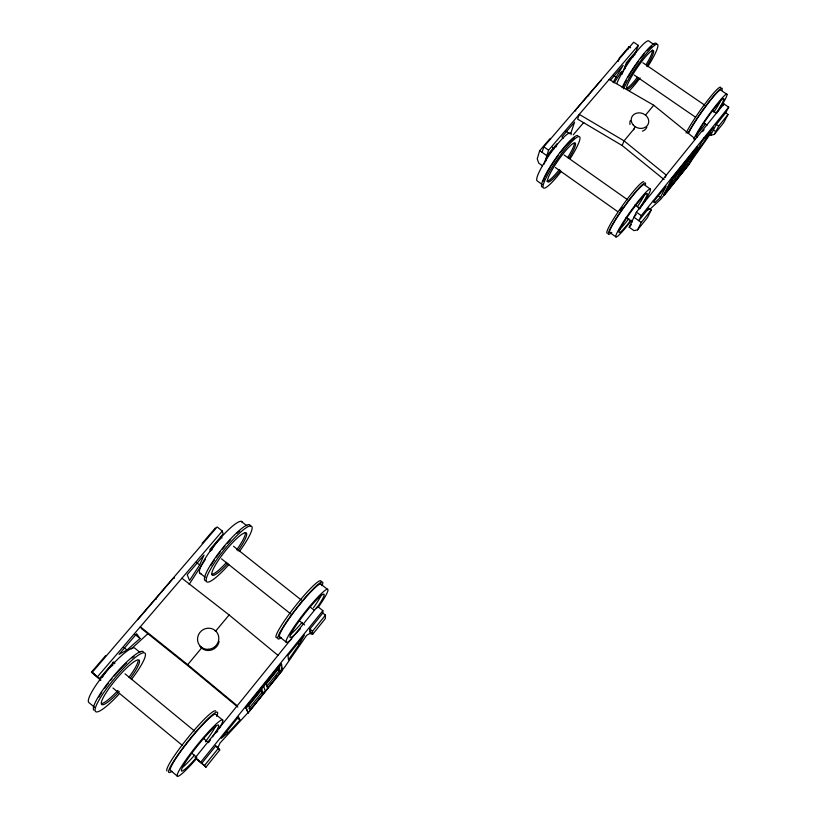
<?xml version="1.0" encoding="UTF-8"?>
<svg xmlns="http://www.w3.org/2000/svg" width="817" height="817" viewBox="0 0 817 817"><rect width="100%" height="100%" fill="white"/><g stroke="black" fill="none" stroke-linecap="round" stroke-linejoin="round"><path stroke-width="1.23" d="M269.518 685.963L284.439 667.407L306.692 635.299L309.97 633.461L309.878 629.09L322.807 613.036L322.868 610.667L317.537 606.439L195.263 757.655L205.966 767.163L219.753 750.006L218.476 748.178L215.759 745.941L201.779 763.303L195.263 757.655M322.807 613.036L325.452 615.14L325.319 618.592L312.564 634.472L309.97 633.461M549.974 138.716L539.72 150.645L537.229 158.815L538.75 163.155L542.498 165.8M542.09 152.33L543.805 146.794L633.665 42.208L638.343 45.405L634.646 55.035M544.193 164.074L548.595 150.175L638.343 45.405M556.009 147.019L557.082 143.721L546.849 155.69L539.72 150.645M570.838 133.202L574.596 122.111L561.933 136.909L563.24 138.185M618.142 61.459L619.449 57.884L629.059 46.712L630.601 47.774M628.212 48.959L629.059 46.712M622.421 73.275L626.425 62.674L636.014 51.471M664.098 179.577L622.135 145.508L624.065 140.861L634.033 128.892M633.665 129.77L635.003 126.574M199.654 564.986L204.025 555.06L187.205 574.719L189.564 580.468L199.654 564.986L196.233 562.249M728.693 107.16L641.284 215.596L638.812 220.682L648.79 208.304L651.22 210.01L647.462 217.588L637.587 229.873L633.982 230.629L629.192 227.228L636.372 212.134L723.903 103.882L728.693 107.16L725.67 112.848L716.335 124.439L710.545 135.448L708.666 134.162M637.587 229.873L641.253 222.408L651.22 210.01M647.789 210.337L648.79 208.304M665.191 177.36L666.284 175.144L624.065 140.861L579.253 114.38L577.629 119.139L622.135 145.508M660.442 197.448L666.11 186.133L653.774 201.452L654.744 202.677L660.442 197.448L657.583 195.447M663.608 194.957L672.023 178.239L697.289 146.886L697.892 147.305L688.956 164.574L664.201 195.375L663.608 194.957L665.937 192.056M664.201 195.375L672.636 178.668L697.892 147.305M668.561 187.011L674.76 179.311L679.887 169.221M675.935 180.138L682.798 166.699L673.371 178.412L666.652 191.689L675.935 180.138L674.76 179.311M680.224 172.52L687.117 163.951L691.989 154.484M696.176 149.051L697.289 146.886M688.292 164.768L695.359 151.114L686.025 162.706L679.111 176.196L688.292 164.768L687.117 163.951M722.912 105.791L723.903 103.882M681.255 173.745L689.15 163.931L711.086 132.885L710.545 135.448L714.334 134.345L718.725 126.073L728.049 114.472L725.67 112.848M728.049 114.472L723.576 122.836L714.334 134.345M613.056 82.343L623.146 65.391L610.993 79.596M299.134 644.48L304.424 635.105L287.972 655.52L288.472 659.85L299.134 644.48L297.368 643.071M705.919 139.115L713.404 127.432L701.558 142.138L695.41 153.974L705.919 139.115L704.019 137.807M189.105 584.39L205.435 559.349M614.078 82.823L621.788 71.406L621.982 74.439L620.144 73.183M248.194 712.975L246.285 708.012L281.538 664.241L280.864 663.7L245.6 707.461L248.194 712.975L282.457 670.348L281.538 664.241M248.899 708.645L261.777 692.642L261.174 690.457M266.965 686.188L278.883 671.38L278.28 667.775M205.966 767.163L204.495 765.56L218.476 748.178M312.564 634.472L312.533 631.204L325.452 615.14M262.431 693.929L263.993 691.979M275.615 677.528L277.157 675.598M279.485 672.708L281.028 670.788M677.599 177.565L679.131 175.655M680.673 173.735L682.215 171.825M263.094 693.704L250.227 709.718L248.756 705.714L261.92 689.364L263.094 693.704L261.777 692.642M280.19 672.432L267.486 688.241L266.413 683.788L279.414 667.642L280.19 672.432L278.883 671.38M248.307 712.353L220.079 742.919L217.506 748.413L219.753 750.006M249.879 710.392L267.945 687.924M679.673 175.706L660.739 199.266L649.678 209.469M636.249 214.391L633.941 217.24L641.253 222.408M629.192 227.228L631.459 224.409M200.747 762.19L322.868 610.667M201.636 647.942L187.696 664.681L188.635 666.315L237.808 707.083M277.974 655.367L229.117 614.956L215.453 631.367L215.085 630.448M645.43 115.207L653.733 105.24L695.451 139.074M147.897 633.696L131.2 648.964M573.238 134.825L583.757 122.479M100.9 680.101L97.478 676.793L222.326 531.05L217.138 526.945L92.158 672.391L94.118 674.291M100.562 680.122L91.484 672.105L105.791 655.459M202.146 543.366L215.392 527.956M137.746 619.664L173.827 577.66L174.481 578.181M601.108 80.372L575.127 110.612L575.719 111.02M228.004 732.839L239.994 720.124L238.533 716.887L221.264 738.323L228.004 732.839L226.217 731.378M126.972 650.036L140.024 638.506L136.674 633.757L119.027 654.366L126.972 650.036L123.49 647.187M609.165 79.463L653.733 105.24M654.1 44.649L649.127 41.269A28.758 4.565 -55.7 0 0 634.37 54.494A28.758 4.565 -55.7 0 0 616.978 83.201M727.038 94.394L720.962 90.258A29.034 2.931 -54.8 0 0 707.256 104.423A29.034 2.931 -54.8 0 0 688.721 132.732M642.867 62.766L704.468 104.984M712.822 110.714L715.958 112.858M716.335 124.439L718.725 126.073M634.237 75.062L695.655 117.301M703.988 123.03L707.103 125.175M713.415 129.985L715.784 131.608M613.628 75.45L616.406 77.37M688.374 164.166L688.956 164.574M588.189 95.405L588.781 95.814M684.728 162.481L685.33 162.9L676.65 179.893L676.057 179.485M672.023 178.239L672.636 178.668M650.352 189.044L644.143 184.683A29.463 3.186 -54.3 0 0 624.117 207.12A29.463 3.186 -54.3 0 0 609.88 232.6L616.018 236.961M565.803 131.047L569.531 133.661M652.824 201.329L654.744 202.677M564.128 155.005L627.691 199.828M634.993 204.965L640.201 208.641M552.466 147.223L554.355 148.551M543.805 146.794L548.595 150.175M636.372 212.134L641.284 215.596M555.376 167.526L617.703 211.623M626.016 217.506L632.246 221.918M542.314 184.56L537.3 180.986A29.177 4.963 -55 0 1 551.822 151.39A29.177 4.963 -55 0 1 571.124 134.734M181.915 578.222L229.117 614.956M241.209 521.338L246.846 525.78M320.621 583.941L327.341 589.241M233.519 546.277L301.402 600.097M309.388 606.428L314.382 610.391M220.427 536.595L222.112 537.933M221.54 558.848L290.832 613.996M299.655 621.022L304.608 624.954M309.878 629.09L312.533 631.204M309.919 631.296L312.554 633.389M199.552 572.748L205.21 577.282M279.251 636.535L286.001 641.937M188.635 666.315L141.586 628.671L140.32 626.782L187.696 664.681L237.236 705.745M155.904 598.524L156.558 599.055M263.35 685.443L265.433 691.529M245.6 707.461L246.285 708.012M134.856 634.288L140.024 638.506M237.339 717.959L239.994 720.124M139.85 652.283L135.071 648.371A35.621 6.679 -49.8 0 0 107.211 670.512A35.621 6.679 -49.8 0 0 88.859 702.559L94.649 707.369M222.724 720.104L215.882 714.497A36.04 4.299 -51.1 0 0 190.269 739.028A36.04 4.299 -51.1 0 0 170.447 770.4L177.36 776.15M219.334 749.403L215.759 745.941M112.858 662.301L114.584 663.721M125.021 673.811L194.517 731.011M203.321 738.262L208.223 742.285M112.95 688.016L182.62 745.604M191.454 752.906L196.356 756.961M92.158 672.391L97.478 676.793M91.484 672.105L99.408 678.651L113.686 661.954L114.86 663.261M196.346 758.809L204.495 765.56M201.227 647.074L201.799 648.269M210.48 551.414L209.887 549.524L223.112 534.063L222.326 531.05M281.426 667.377L281.804 669.828M646.86 127.135A8.885 7.598 20 0 1 642.397 131.149M630.009 124.49A8.885 7.598 20 0 1 630.367 120.538M625.209 68.689A7.516 1.215 -55.7 0 1 628.467 61.336A7.516 1.215 -55.7 0 1 633.492 56.833M622.146 87.776A30.852 4.749 -55.6 0 1 641.018 57.272A30.852 4.749 -55.6 0 1 656.286 43.628M623.34 86.285A28.779 4.432 -55.6 0 1 624.372 83.988M624.985 82.752A28.779 4.432 -55.6 0 1 626.077 80.628M627.987 77.186A28.779 4.432 -55.6 0 1 631.081 72.07M631.755 71.018A28.779 4.432 -55.6 0 1 636.004 64.676M636.729 63.634A28.779 4.432 -55.6 0 1 638.22 61.581M640.436 58.61A28.779 4.432 -55.6 0 1 644.051 54.085M647.125 50.572A28.779 4.432 -55.6 0 1 651.741 46.191M623.667 88.828A30.862 4.708 -55.6 0 1 652.487 47.069A30.862 4.708 -55.6 0 1 647.758 66.688M640.058 77.942A30.862 4.708 -55.6 0 1 629.631 90.554M638.567 78.044A23.448 3.574 -55.6 0 1 627.732 84.039A23.448 3.574 -55.6 0 1 649.301 52.799A23.448 3.574 -55.6 0 1 646.666 66.31M652.374 49.97A23.438 3.605 -55.6 0 1 646.135 64.533M637.423 77.268A23.438 3.605 -55.6 0 1 626.557 88.399M688.026 133.273A31.128 3.135 -54.8 0 1 710.239 100.185A31.128 3.135 -54.8 0 1 721.819 90.462M686.055 133.028A31.117 3.176 -54.8 0 1 705.919 102.646A31.117 3.176 -54.8 0 1 720.635 87.49M693.756 139.115A29.055 2.788 -54.7 0 1 721.217 99.01A29.055 2.788 -54.7 0 1 716.785 113.103M697.085 137.133A23.703 2.277 -54.7 0 1 704.887 121.478A23.703 2.277 -54.7 0 1 722.657 99.041A23.703 2.277 -54.7 0 1 716.427 112.695M704.06 129.74A23.703 2.277 -54.7 0 1 702.508 131.619M720.349 101.39A23.703 2.308 -54.7 0 1 713.752 112.276M705.398 124.031A23.703 2.308 -54.7 0 1 696.666 134.386M632.215 221.621A7.721 0.766 -54.3 0 1 632.491 220.917M546.022 160.908A7.629 1.317 -55 0 1 548.677 154.801A7.629 1.317 -55 0 1 554.304 148.428M542.12 186.981A31.301 5.157 -54.9 0 1 555.478 158.661A31.301 5.157 -54.9 0 1 577.976 135.683M543.295 181.068A29.198 4.81 -54.9 0 1 544.5 177.983M545.031 176.809A29.198 4.81 -54.9 0 1 550.811 166.392M551.465 165.351A29.198 4.81 -54.9 0 1 555.723 158.947M556.357 158.049A29.198 4.81 -54.9 0 1 558.317 155.332M560.278 152.708A29.198 4.81 -54.9 0 1 564.087 147.959M564.823 147.08A29.198 4.81 -54.9 0 1 574.412 137.869M561.177 171.478A31.312 5.116 -54.9 0 1 544.275 181.864A31.312 5.116 -54.9 0 1 573.738 139.799A31.312 5.116 -54.9 0 1 570.286 158.467M560.544 170.293A23.785 3.891 -54.9 0 1 548.513 177.034A23.785 3.891 -54.9 0 1 570.613 145.467A23.785 3.891 -54.9 0 1 568.836 158.447M574.361 143.404A23.785 3.911 -54.9 0 1 567.672 157.62M559.379 169.466A23.785 3.911 -54.9 0 1 546.767 181.129M611.79 232.385A31.587 3.411 -54.3 0 1 622.35 209.183A31.587 3.411 -54.3 0 1 645.44 184.376M607.092 233.192A31.577 3.452 -54.4 0 1 622.299 205.853A31.577 3.452 -54.4 0 1 643.796 181.823M620.093 210.52A23.989 2.625 -54.4 0 1 622.248 207.395M631.347 220.498A29.483 3.033 -54.3 0 1 617.417 231.977A29.483 3.033 -54.3 0 1 645.359 192.832A29.483 3.033 -54.3 0 1 640.732 207.344M630.949 220.11A24.061 2.471 -54.3 0 1 620.614 227.933A24.061 2.471 -54.3 0 1 643.541 196.121A24.061 2.471 -54.3 0 1 638.802 209.203M644.194 195.355A24.05 2.512 -54.3 0 1 637.383 206.752M628.865 218.639A24.05 2.512 -54.3 0 1 618.735 230.22M219.109 641.457A10.784 10.315 -41.1 0 1 199.951 646.298M211.695 550.26A8.701 1.695 -51 0 1 215.259 544.204A8.701 1.695 -51 0 1 220.845 538.372M206.047 580.826A35.713 6.628 -51.1 0 1 222.387 548.432A35.713 6.628 -51.1 0 1 250.4 525.934M210.857 565.538A33.313 6.179 -51.1 0 1 214.381 559.992M216.403 557.071A33.313 6.179 -51.1 0 1 220.11 552.067M222.469 549.075A33.313 6.179 -51.1 0 1 224.9 546.113M227.34 543.264A33.313 6.179 -51.1 0 1 230.619 539.639M236.838 533.44A33.313 6.179 -51.1 0 1 239.779 530.856M228.831 564.618A35.723 6.577 -51.1 0 1 207.763 574.627A35.723 6.577 -51.1 0 1 244.702 528.803A35.723 6.577 -51.1 0 1 239.361 551.546M227.882 563.311A27.145 4.994 -51.1 0 1 213.145 569.337A27.145 4.994 -51.1 0 1 240.801 535.043A27.145 4.994 -51.1 0 1 237.951 550.821M200.941 573.677A33.283 6.373 -51 0 1 216.035 543.376A33.283 6.373 -51 0 1 242.343 522.563M245.376 532.633A27.135 5.025 -51.1 0 1 236.695 549.821M226.615 562.31A27.135 5.025 -51.1 0 1 211.654 574.382M281.181 637.648A36.081 4.391 -51.9 0 1 296.898 607.685A36.081 4.391 -51.9 0 1 321.98 585.748M280.18 637.086A33.65 4.095 -51.9 0 1 297.174 607.828A33.65 4.095 -51.9 0 1 321.295 584.809M277.004 637.638A36.071 4.442 -51.8 0 1 295.172 606.245A36.071 4.442 -51.8 0 1 321.071 581.622M291.628 639.068A33.681 3.901 -51.9 0 1 293.609 627.527A33.681 3.901 -51.9 0 1 323.94 591.273A33.681 3.901 -51.9 0 1 318.313 607.174M300.411 628.733A27.482 3.186 -51.9 0 1 292.854 630.469A27.482 3.186 -51.9 0 1 319.243 597.217A27.482 3.186 -51.9 0 1 316.424 608.553M321.275 595.052A27.472 3.237 -51.9 0 1 313.422 607.828M302.106 622.401A27.472 3.237 -51.9 0 1 290.158 634.697M102.339 677.518A9.314 1.777 -49.7 0 1 106.966 670.716A9.314 1.777 -49.7 0 1 112.848 665.222M93.924 710.167A38.225 6.944 -49.9 0 1 113.716 675.863A38.225 6.944 -49.9 0 1 143.394 651.915M98.949 697.013A35.652 6.485 -49.9 0 1 101.768 692.459M104.464 688.517A35.652 6.485 -49.9 0 1 108.304 683.329M110.479 680.561A35.652 6.485 -49.9 0 1 111.98 678.702M114.278 675.965A35.652 6.485 -49.9 0 1 126.645 662.842M132.15 658.012A35.652 6.485 -49.9 0 1 134.1 656.521M118.853 694.348A38.236 6.893 -49.9 0 1 97.162 703.549A38.236 6.893 -49.9 0 1 137.675 655.653A38.236 6.893 -49.9 0 1 131.333 679.591M119.262 691.478A29.055 5.239 -49.9 0 1 102.656 698.801A29.055 5.239 -49.9 0 1 132.844 662.587A29.055 5.239 -49.9 0 1 130.24 678.314M138.175 660.973A29.044 5.27 -49.9 0 1 128.953 677.252M117.975 690.416A29.044 5.27 -49.9 0 1 102.054 703.529M172.04 771.238A38.634 4.606 -51.1 0 1 189.952 738.915A38.634 4.606 -51.1 0 1 216.597 716.366M167.015 770.982A38.624 4.667 -51 0 1 188.227 737.322A38.624 4.667 -51 0 1 215.739 711.086M196.172 759.013A36.071 4.095 -51.2 0 1 178.188 772.32A36.071 4.095 -51.2 0 1 209.714 730.5A36.071 4.095 -51.2 0 1 219.13 728.56M217.761 730.745A36.071 4.095 -51.2 0 1 216.474 732.696M196.795 757.124A29.432 3.339 -51.2 0 1 182.855 766.663A29.432 3.339 -51.2 0 1 210.786 730.796A29.432 3.339 -51.2 0 1 212.624 736.801M210.5 739.824A29.432 3.339 -51.2 0 1 208.427 742.653M215.811 725.659A29.422 3.401 -51.1 0 1 205.404 741.724M194.477 755.214A29.422 3.401 -51.1 0 1 182.998 767M633.318 125.093A8.916 7.619 20 0 0 648.259 123.929A8.916 7.619 20 0 0 638.332 112.869A8.916 7.619 20 0 0 633.318 125.093M208.999 649.27A10.835 10.366 -40.8 0 0 216.944 632.409A10.835 10.366 -40.8 0 0 198.572 634.635A10.835 10.366 -40.8 0 0 208.999 649.27"/></g></svg>
